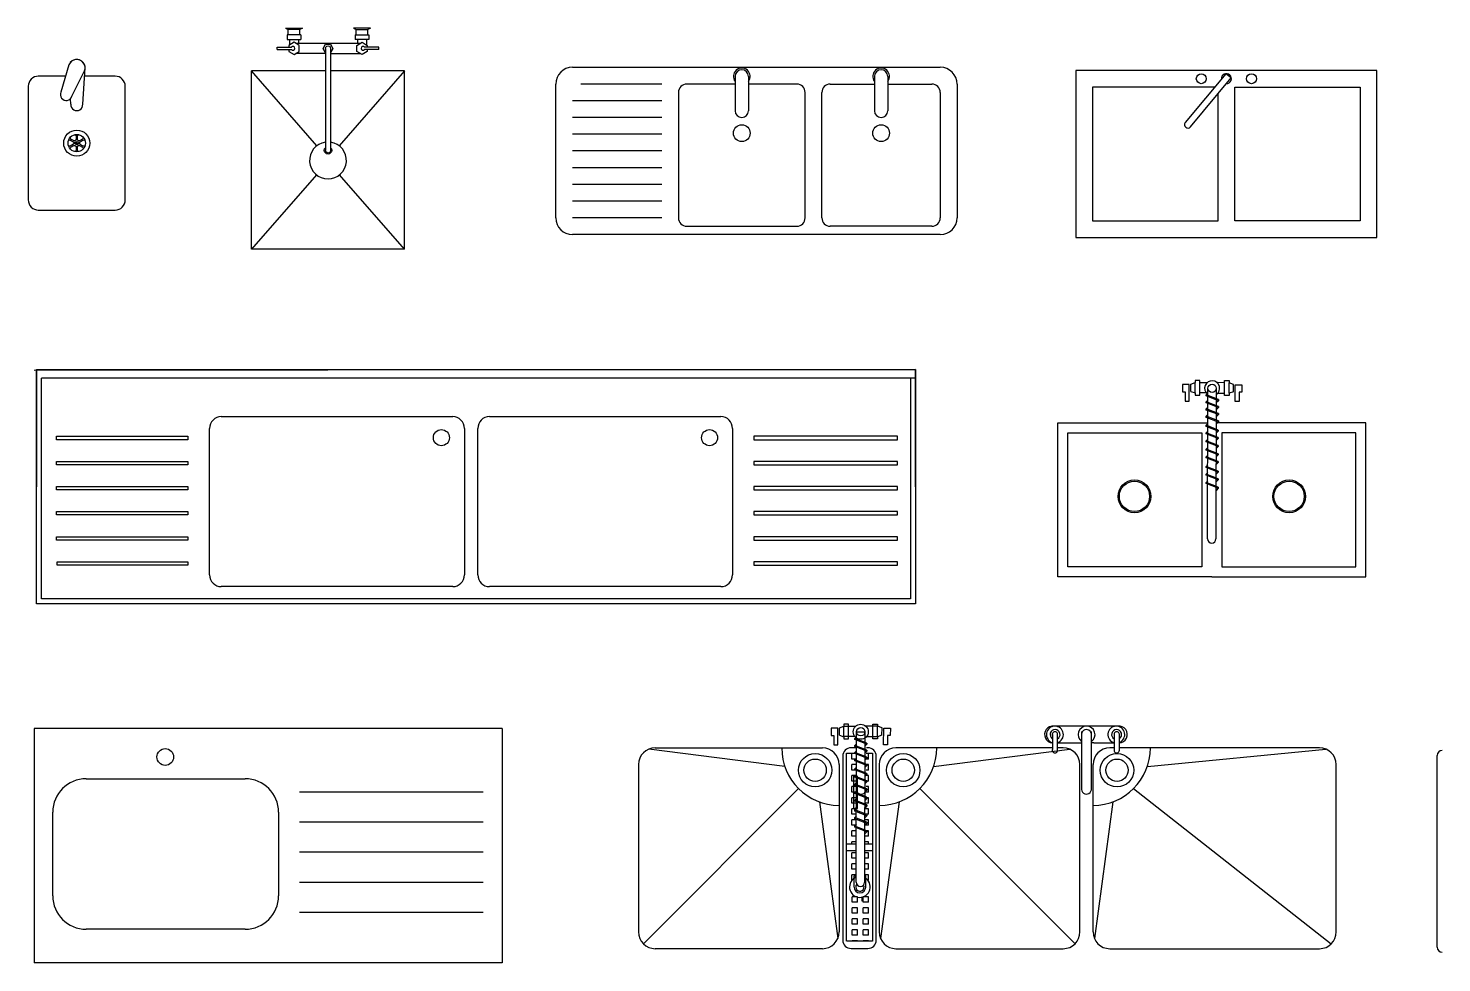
# Model space of a CAD drawing. Header units: inches. Extents: x -9589 to -2911, y 12135 to 18568.
# Drawn here: x -9589 to -5361, y 12135 to 14928 of the extents above; entities that cross this region are included whole.
import ezdxf

# ---------------------------------------------------------------- set-up
doc = ezdxf.new("R2010")
doc.units = ezdxf.units.IN
doc.header["$MEASUREMENT"] = 0
doc.layers.add('freecads.com', color=7, linetype='Continuous')

# ---------------------------------------------------------------- blocks, each defined once
blk = doc.blocks.new('faucet orasclassica282')
at = {"color": 0, "linetype": 'ByBlock', "lineweight": -2}
for p, q in [((1.77, -10.89), (2.5, 0)), ((-1.77, -10.89), (-1.88, -9.23))]:
    blk.add_line(p, q, dxfattribs=at)
at = {"color": 0, "linetype": 'ByBlock', "lineweight": -2, "flags": 128}
blk.add_lwpolyline([(-1.44, -8.51), (2.33, -0.91, 1), (-2.33, 0.91), (-4.74, -7.22, 1.066609)], format="xyb", close=True, dxfattribs=at)
at = {"color": 0, "linetype": 'ByBlock', "lineweight": -2}
for centre, radius, start, end in [((0, 0), 2.5, 0, 141.4115), ((0, -11), 1.78, 176.3079, 3.6921)]:
    blk.add_arc(centre, radius, start, end, dxfattribs=at)

msp = doc.modelspace()

# ---------------------------------------------------------------- linework, layer by layer
at = {"layer": 'freecads.com', "ltscale": 25.4}
for p, q in [((-8819.6, 14928.4), (-8811.1, 14924.7)), ((-8819.6, 14928.4), (-8768, 14928.4)), ((-8811.6, 14908.6), (-8811.6, 14924.7)), ((-8776, 14924.7), (-8811.6, 14924.7)), ((-8768, 14928.4), (-8776.5, 14924.7)), ((-8776, 14908.6), (-8776, 14924.7)), ((-8564.8, 14928.4), (-8616.4, 14928.4)), ((-8616.4, 14928.4), (-8607.9, 14924.7)), ((-8608.4, 14924.7), (-8572.8, 14924.7)), ((-8608.4, 14908.6), (-8608.4, 14924.7)), ((-8564.8, 14928.4), (-8573.3, 14924.7)), ((-8572.8, 14908.6), (-8572.8, 14924.7)), ((-8814.5, 14908.6), (-8814.5, 14895.3)), ((-8773.1, 14908.6), (-8814.5, 14908.6)), ((-8814.5, 14895.3), (-8773.1, 14895.3)), ((-8793.9, 14886.5), (-8809.7, 14877.3)), ((-8807.5, 14895.3), (-8807.5, 14878.6)), ((-8778, 14877.3), (-8793.9, 14886.5)), ((-8789.2, 14883.8), (-8595.3, 14883.8)), ((-8780.5, 14895.3), (-8780.5, 14883.8)), ((-8773.1, 14908.6), (-8773.1, 14895.3)), ((-8707.1, 14868.3), (-8699.7, 14881.2)), ((-8699.7, 14881.2), (-8684.7, 14881.2)), ((-8684.7, 14881.2), (-8677.3, 14868.3)), ((-8611.3, 14908.6), (-8569.9, 14908.6)), ((-8611.3, 14908.6), (-8611.3, 14895.3)), ((-8569.9, 14895.3), (-8611.3, 14895.3)), ((-8606.4, 14877.3), (-8590.5, 14886.5)), ((-8603.9, 14895.3), (-8603.9, 14883.8)), ((-8590.5, 14886.5), (-8574.7, 14877.3)), ((-8576.9, 14895.3), (-8576.9, 14878.6)), ((-8569.9, 14908.6), (-8569.9, 14895.3)), ((-8844.6, 14871.5), (-8801.1, 14871.5)), ((-8844.6, 14865.1), (-8844.6, 14871.5)), ((-8844.6, 14865.1), (-8801.1, 14865.1)), ((-8809.7, 14877.3), (-8809.7, 14871.5)), ((-8809.7, 14865.1), (-8809.7, 14859)), ((-8809.7, 14859), (-8793.9, 14849.9)), ((-8793.9, 14849.9), (-8778, 14859)), ((-8700.1, 14852.8), (-8788.8, 14852.8)), ((-8778, 14859), (-8778, 14877.3)), ((-8700.1, 14856.2), (-8707.1, 14868.3)), ((-8700.1, 14868.3), (-8700.1, 14563.5)), ((-8684.3, 14868.3), (-8684.3, 14563.5)), ((-8677.3, 14868.3), (-8684.3, 14856.2)), ((-8684.3, 14852.8), (-8595.6, 14852.8)), ((-8606.4, 14859), (-8606.4, 14877.3)), ((-8590.5, 14849.9), (-8606.4, 14859)), ((-8574.7, 14859), (-8590.5, 14849.9)), ((-8539.8, 14871.5), (-8583.3, 14871.5)), ((-8539.8, 14865.1), (-8583.3, 14865.1)), ((-8574.7, 14877.3), (-8574.7, 14871.5)), ((-8574.7, 14865.1), (-8574.7, 14859)), ((-8539.8, 14865.1), (-8539.8, 14871.5))]:
    msp.add_line(p, q, dxfattribs=at)
at = {"layer": 'freecads.com'}
for p, q in [((-8920.8, 14268), (-8920.8, 14801.4, 0)), ((-8725.5, 14577.2, 0), (-8920.8, 14801.4, 0)), ((-8700.1, 14801.4, 0), (-8920.8, 14801.4, 0)), ((-8463.6, 14801.4, 0), (-8684.3, 14801.4, 0)), ((-8463.6, 14801.4, 0), (-8658.9, 14577.2, 0)), ((-8463.6, 14268), (-8463.6, 14801.4, 0)), ((-7961, 14811.7), (-6861, 14811.7)), ((-8011, 14361.7), (-8011, 14761.7)), ((-7694.3, 14761.7), (-7936, 14761.7)), ((-7474.8, 14761.7), (-7619.3, 14761.7)), ((-7474.8, 14784.5), (-7474.8, 14681.7)), ((-7434.8, 14784.5), (-7434.8, 14681.7)), ((-7290.2, 14761.7), (-7434.8, 14761.7)), ((-7190.2, 14761.7), (-7058.1, 14761.7)), ((-7058.1, 14784.5), (-7058.1, 14681.7)), ((-7018.1, 14784.5), (-7018.1, 14681.7)), ((-7018.1, 14761.7), (-6886, 14761.7)), ((-6811, 14761.7), (-6811, 14361.7)), ((-7694.3, 14711.7), (-7961, 14711.7)), ((-7644.3, 14736.7), (-7644.3, 14361.7)), ((-7265.2, 14361.7), (-7265.2, 14736.7)), ((-7215.2, 14361.7), (-7215.2, 14736.7)), ((-6861, 14736.7), (-6861, 14361.7)), ((-7694.3, 14661.7), (-7961, 14661.7)), ((-9447.5, 14588.3), (-9440.3, 14581.3)), ((-9446.9, 14588.9), (-9439.8, 14581.9)), ((-7694.3, 14611.7), (-7961, 14611.7)), ((-7694.3, 14561.7), (-7961, 14561.7)), ((-7694.3, 14511.7), (-7961, 14511.7)), ((-8726.9, 14490.6, 0), (-8920.8, 14268)), ((-8463.6, 14268), (-8657.5, 14490.6, 0)), ((-7694.3, 14461.7), (-7961, 14461.7)), ((-7694.3, 14411.7), (-7961, 14411.7)), ((-7694.3, 14361.7), (-7961, 14361.7)), ((-7619.3, 14336.7), (-7290.2, 14336.7)), ((-6886, 14336.7), (-7190.2, 14336.7)), ((-6861, 14311.7), (-7961, 14311.7)), ((-8463.6, 14268), (-8920.8, 14268)), ((-6934.9, 13907.9), (-9571, 13905)), ((-9563.8, 13907.9), (-6934.9, 13907.9)), ((-9563.8, 13207.9), (-9563.8, 13907.9)), ((-9563.8, 13907.8), (-9563.8, 13557.8)), ((-6934.9, 13557.9), (-6934.9, 13907.9)), ((-6934.9, 13907.9), (-6934.9, 13207.9)), ((-9548.8, 13222.9), (-9548.8, 13882.9)), ((-6934.9, 13882.9), (-9548.8, 13882.9)), ((-6949.9, 13882.9), (-6949.9, 13222.9)), ((-6111.5, 13864.3), (-6098.5, 13869.2)), ((-6098.6, 13838.2), (-6098.5, 13869.2)), ((-6084.5, 13875.2), (-6098.5, 13875.2)), ((-6098.5, 13875.2), (-6098.5, 13869.2)), ((-6084.6, 13831.2), (-6084.5, 13875.2)), ((-6084.5, 13869.2), (-6063.5, 13869.2)), ((-6011.5, 13869), (-6032.5, 13869.1)), ((-6011.6, 13831), (-6011.5, 13875)), ((-6011.5, 13875), (-5997.5, 13875)), ((-5997.6, 13838), (-5997.5, 13869)), ((-5997.5, 13875), (-5997.5, 13869)), ((-5984.5, 13864), (-5997.5, 13869)), ((-6136.5, 13863.3), (-6136.6, 13841.3)), ((-6136.6, 13841.3), (-6128.6, 13841.3)), ((-6116.5, 13863.3), (-6136.5, 13863.3)), ((-6128.6, 13841.3), (-6128.7, 13813.3)), ((-6116.7, 13813.3), (-6116.5, 13863.3)), ((-6111.6, 13842.3), (-6111.5, 13864.3)), ((-6111.6, 13842.3), (-6098.6, 13838.2)), ((-6098.6, 13838.2), (-6098.6, 13831.2)), ((-6098.6, 13831.2), (-6084.6, 13831.2)), ((-6065.7, 13838.2), (-6084.6, 13838.2)), ((-6065.6, 13832.3), (-6060.6, 13837.3)), ((-6029.4, 13818.4), (-6065.6, 13832.3)), ((-6065.6, 13829.2), (-6065.6, 13832.3)), ((-6029.4, 13815.2), (-6065.6, 13829.2)), ((-6061.6, 13402.2), (-6060.6, 13852.2)), ((-6035.6, 13852.1), (-6036.6, 13402.1)), ((-6030.5, 13838.1), (-6011.6, 13838)), ((-5997.6, 13831), (-6011.6, 13831)), ((-5984.6, 13842), (-5997.6, 13838)), ((-5997.6, 13838), (-5997.6, 13831)), ((-5984.6, 13842), (-5984.5, 13864)), ((-5979.7, 13813), (-5979.5, 13863)), ((-5979.5, 13863), (-5959.5, 13862.9)), ((-5967.6, 13840.9), (-5967.7, 13812.9)), ((-5959.6, 13840.9), (-5967.6, 13840.9)), ((-5959.5, 13862.9), (-5959.6, 13840.9)), ((-6128.7, 13813.3), (-6116.7, 13813.3)), ((-6065.7, 13811.5), (-6060.6, 13816.5)), ((-6065.7, 13808.3), (-6065.7, 13811.5)), ((-6029.4, 13797.5), (-6065.7, 13811.5)), ((-6029.4, 13794.4), (-6065.7, 13808.3)), ((-6065.7, 13790.5), (-6060.7, 13795.5)), ((-6065.7, 13787.3), (-6065.7, 13790.5)), ((-6029.5, 13776.5), (-6065.7, 13790.5)), ((-6029.5, 13773.4), (-6065.7, 13787.3)), ((-6029.4, 13815.2), (-6035.7, 13809)), ((-6029.4, 13794.4), (-6035.7, 13788.1)), ((-6029.4, 13818.4), (-6029.4, 13815.2)), ((-6029.4, 13797.5), (-6029.4, 13794.4)), ((-5967.7, 13812.9), (-5979.7, 13813)), ((-9011.3, 13767.4), (-8319.3, 13767.4)), ((-8209.3, 13767.4), (-7517.3, 13767.4)), ((-6510, 13748.9), (-6060.8, 13748.9)), ((-6510, 13288.9), (-6510, 13748.9)), ((-6065.8, 13768.5), (-6060.7, 13773.5)), ((-6065.8, 13765.3), (-6065.8, 13768.5)), ((-6029.5, 13754.5), (-6065.8, 13768.5)), ((-6029.5, 13751.4), (-6065.8, 13765.3)), ((-6065.8, 13741.5), (-6060.8, 13746.5)), ((-6065.8, 13738.3), (-6065.8, 13741.5)), ((-6029.6, 13727.5), (-6065.8, 13741.5)), ((-6029.6, 13724.4), (-6065.8, 13738.3)), ((-6029.5, 13773.4), (-6035.8, 13767.1)), ((-6029.5, 13751.4), (-6035.8, 13745.1)), ((-5588.1, 13748.9), (-6032, 13748.9)), ((-6029.5, 13776.5), (-6029.5, 13773.4)), ((-6029.5, 13754.5), (-6029.5, 13751.4)), ((-5588.1, 13288.9), (-5588.1, 13748.9)), ((-9504.5, 13708.6), (-9111.6, 13708.6)), ((-9504.5, 13698.6), (-9504.5, 13708.6)), ((-9111.6, 13698.6), (-9504.5, 13698.6)), ((-9111.6, 13708.6), (-9111.6, 13698.6)), ((-9046.3, 13294.4), (-9046.3, 13732.4)), ((-8284.3, 13732.4), (-8284.3, 13294.4)), ((-8244.3, 13294.4), (-8244.3, 13732.4)), ((-7482.3, 13732.4), (-7482.3, 13294.4)), ((-7418.6, 13708.6), (-7418.6, 13698.6)), ((-6989.3, 13708.6), (-7418.6, 13708.6)), ((-7418.6, 13698.6), (-6989.3, 13698.6)), ((-6989.3, 13698.6), (-6989.3, 13708.6)), ((-6480, 13718.9), (-6079, 13718.9)), ((-6480, 13318.9), (-6480, 13718.9)), ((-6079, 13718.9), (-6079, 13318.9)), ((-6065.9, 13719.5), (-6060.9, 13724.5)), ((-6065.9, 13716.3), (-6065.9, 13719.5)), ((-6029.6, 13705.5), (-6065.9, 13719.5)), ((-6029.6, 13702.4), (-6065.9, 13716.3)), ((-6065.9, 13695.5), (-6060.9, 13700.5)), ((-6029.6, 13724.4), (-6035.9, 13718.1)), ((-6029.6, 13702.4), (-6035.9, 13696.1)), ((-6029.6, 13727.5), (-6029.6, 13724.4)), ((-6029.6, 13705.5), (-6029.6, 13702.4)), ((-5618.1, 13718.9), (-6019, 13718.9)), ((-6019, 13718.9), (-6019, 13318.9)), ((-5618.1, 13318.9), (-5618.1, 13718.9)), ((-6066, 13670.5), (-6061, 13675.5)), ((-6066, 13667.3), (-6066, 13670.5)), ((-6029.7, 13656.5), (-6066, 13670.5)), ((-6029.7, 13653.4), (-6066, 13667.3)), ((-6065.9, 13692.3), (-6065.9, 13695.5)), ((-6029.7, 13681.5), (-6065.9, 13695.5)), ((-6029.7, 13678.4), (-6065.9, 13692.3)), ((-6029.7, 13678.4), (-6036, 13672.1)), ((-6029.7, 13681.5), (-6029.7, 13678.4)), ((-6029.7, 13656.5), (-6029.7, 13653.4)), ((-9504.5, 13633.6), (-9111.6, 13633.6)), ((-9504.5, 13623.6), (-9504.5, 13633.6)), ((-9111.6, 13623.6), (-9504.5, 13623.6)), ((-9111.6, 13633.6), (-9111.6, 13623.6)), ((-7418.6, 13633.6), (-7418.6, 13623.6)), ((-6989.3, 13633.6), (-7418.6, 13633.6)), ((-7418.6, 13623.6), (-6989.3, 13623.6)), ((-6989.3, 13623.6), (-6989.3, 13633.6)), ((-6066.1, 13618.5), (-6061.1, 13623.5)), ((-6066.1, 13615.3), (-6066.1, 13618.5)), ((-6029.8, 13604.5), (-6066.1, 13618.5)), ((-6029.9, 13601.4), (-6066.1, 13615.3)), ((-6066, 13647.5), (-6061, 13652.5)), ((-6066, 13644.3), (-6066, 13647.5)), ((-6029.8, 13633.5), (-6066, 13647.5)), ((-6029.8, 13630.4), (-6066, 13644.3)), ((-6029.8, 13630.4), (-6036.1, 13624.1)), ((-6029.7, 13653.4), (-6036, 13647.1)), ((-6029.8, 13633.5), (-6029.8, 13630.4)), ((-6066.2, 13592.3), (-6066.1, 13595.5)), ((-6029.9, 13578.4), (-6066.2, 13592.3)), ((-6066.2, 13570.5), (-6061.2, 13575.5)), ((-6066.2, 13567.3), (-6066.2, 13570.5)), ((-6030, 13556.5), (-6066.2, 13570.5)), ((-6066.1, 13595.5), (-6061.1, 13600.5)), ((-6029.9, 13581.5), (-6066.1, 13595.5)), ((-6029.9, 13578.4), (-6036.2, 13572.1)), ((-6029.9, 13601.4), (-6036.1, 13595.1)), ((-6029.8, 13604.5), (-6029.9, 13601.4)), ((-6029.9, 13581.5), (-6029.9, 13578.4)), ((-9504.5, 13558.6), (-9111.6, 13558.6)), ((-9504.5, 13548.6), (-9504.5, 13558.6)), ((-9111.6, 13548.6), (-9504.5, 13548.6)), ((-9111.6, 13558.6), (-9111.6, 13548.6)), ((-7418.6, 13558.6), (-7418.6, 13548.6)), ((-6989.3, 13558.6), (-7418.6, 13558.6)), ((-7418.6, 13548.6), (-6989.3, 13548.6)), ((-6989.3, 13548.6), (-6989.3, 13558.6)), ((-6030, 13553.4), (-6066.2, 13567.3)), ((-6030, 13553.4), (-6036.3, 13547.1)), ((-6030, 13556.5), (-6030, 13553.4)), ((-9504.5, 13483.6), (-9111.6, 13483.6)), ((-9504.5, 13473.6), (-9504.5, 13483.6)), ((-9111.6, 13473.6), (-9504.5, 13473.6)), ((-9111.6, 13483.6), (-9111.6, 13473.6)), ((-7418.6, 13483.6), (-7418.6, 13473.6)), ((-6989.3, 13483.6), (-7418.6, 13483.6)), ((-7418.6, 13473.6), (-6989.3, 13473.6)), ((-6989.3, 13473.6), (-6989.3, 13483.6)), ((-9504.5, 13408.6), (-9111.6, 13408.6)), ((-9504.5, 13398.6), (-9504.5, 13408.6)), ((-9111.6, 13408.6), (-9111.6, 13398.6)), ((-7418.6, 13408.6), (-7418.6, 13398.6)), ((-6989.3, 13408.6), (-7418.6, 13408.6)), ((-6989.3, 13398.6), (-6989.3, 13408.6)), ((-9111.6, 13398.6), (-9504.5, 13398.6)), ((-7418.6, 13398.6), (-6989.3, 13398.6)), ((-9502.1, 13333.8), (-9111.6, 13333.6)), ((-9502.1, 13323.8), (-9502.1, 13333.8)), ((-9111.6, 13323.6), (-9502.1, 13323.8)), ((-9111.6, 13333.6), (-9111.6, 13323.6)), ((-7418.6, 13333.6), (-7418.6, 13323.6)), ((-6989.3, 13333.6), (-7418.6, 13333.6)), ((-7418.6, 13323.6), (-6989.3, 13323.6)), ((-6989.3, 13323.6), (-6989.3, 13333.6)), ((-6079, 13318.9), (-6480, 13318.9)), ((-6019, 13318.9), (-5618.1, 13318.9)), ((-6049, 13288.9), (-6510, 13288.9)), ((-6049, 13288.9), (-5588.1, 13288.9)), ((-8319.3, 13259.4), (-9011.3, 13259.4)), ((-7517.3, 13259.4), (-8209.3, 13259.4)), ((-6934.9, 13207.9), (-9563.8, 13207.9)), ((-6949.9, 13222.9), (-9548.8, 13222.9)), ((-9570.9, 12835), (-9570.9, 12135)), ((-8170.9, 12835), (-9570.9, 12835)), ((-8170.9, 12835), (-8170.9, 12135)), ((-7187.4, 12836.5, 0), (-7187.5, 12814.5, 0)), ((-7187.5, 12814.5, 0), (-7179.5, 12814.5, 0)), ((-7167.4, 12836.5, 0), (-7187.4, 12836.5, 0)), ((-7179.5, 12814.5, 0), (-7179.6, 12786.5, 0)), ((-7167.6, 12786.5, 0), (-7167.4, 12836.5, 0)), ((-7162.5, 12815.5, 0), (-7162.4, 12837.5, 0)), ((-7162.5, 12815.5, 0), (-7149.5, 12810.4, 0)), ((-7162.4, 12837.5, 0), (-7149.4, 12842.4, 0)), ((-7149.5, 12811.4, 0), (-7149.4, 12842.4, 0)), ((-7115.5, 12811.4, 0), (-7149.5, 12811.4, 0)), ((-7149.5, 12810.4, 0), (-7149.5, 12804.4, 0)), ((-7135.4, 12848.4, 0), (-7149.4, 12848.4, 0)), ((-7149.4, 12848.4, 0), (-7149.4, 12842.4, 0)), ((-7149.4, 12842.4, 0), (-7114.4, 12842.4, 0)), ((-7135.5, 12804.4, 0), (-7135.4, 12848.4, 0)), ((-7116.5, 12805.5, 0), (-7111.5, 12810.5, 0)), ((-7112.5, 12375.4, 0), (-7111.5, 12825.4, 0)), ((-7111.5, 12825.4, 0), (-7086.5, 12825.3, 0)), ((-7086.5, 12825.3, 0), (-7087.5, 12375.3, 0)), ((-7048.4, 12842.2, 0), (-7083.4, 12842.3, 0)), ((-7082.5, 12811.3, 0), (-7048.5, 12811.2, 0)), ((-7062.5, 12804.3, 0), (-7062.4, 12848.3, 0)), ((-7062.4, 12848.3, 0), (-7048.4, 12848.2, 0)), ((-7048.5, 12811.2, 0), (-7048.4, 12842.2, 0)), ((-7035.5, 12815.2, 0), (-7048.5, 12810.2, 0)), ((-7048.5, 12810.2, 0), (-7048.5, 12804.2, 0)), ((-7048.4, 12848.2, 0), (-7048.4, 12842.2, 0)), ((-7035.4, 12837.2, 0), (-7048.4, 12842.2, 0)), ((-7035.5, 12815.2, 0), (-7035.4, 12837.2, 0)), ((-7030.6, 12786.2, 0), (-7030.4, 12836.2, 0)), ((-7030.4, 12836.2, 0), (-7010.4, 12836.1, 0)), ((-7018.5, 12814.2, 0), (-7018.6, 12786.2, 0)), ((-7010.5, 12814.1, 0), (-7018.5, 12814.2, 0)), ((-7010.4, 12836.1, 0), (-7010.5, 12814.1, 0)), ((-6329.9, 12842.2, 0), (-6527.2, 12842.2, 0)), ((-6527.2, 12842.2, 0), (-6527.2, 12842.1, 0)), ((-6526, 12817.3, 0), (-6526, 12772.5, 0)), ((-6510.5, 12772.5, 0), (-6510.5, 12817.3, 0)), ((-6438.6, 12826.6, 0), (-6438.6, 12657.3, 0)), ((-6409, 12655.8, 0), (-6409, 12826.3, 0)), ((-6341, 12817.3, 0), (-6341, 12772.5, 0)), ((-6325.5, 12772.5, 0), (-6325.5, 12817.3, 0)), ((-7326.2, 12721.9, 0), (-7733, 12773.3, 0)), ((-7713.7, 12777.2, 0), (-7213.5, 12777.2, 0)), ((-7179.6, 12786.5, 0), (-7167.6, 12786.5, 0)), ((-7149.5, 12804.4, 0), (-7135.5, 12804.4, 0)), ((-7111.6, 12777.7, 0), (-7127.8, 12777.7, 0)), ((-7111.6, 12777.7, 0), (-7127.8, 12777.7, 0)), ((-7116.6, 12784.7, 0), (-7111.5, 12789.7, 0)), ((-7116.6, 12781.5, 0), (-7116.6, 12784.7, 0)), ((-7080.3, 12770.7, 0), (-7116.6, 12784.7, 0)), ((-7080.3, 12767.6, 0), (-7116.6, 12781.5, 0)), ((-7116.6, 12763.7, 0), (-7111.6, 12768.7, 0)), ((-7080.3, 12791.6, 0), (-7116.5, 12805.5, 0)), ((-7116.5, 12802.4, 0), (-7116.5, 12805.5, 0)), ((-7080.3, 12788.4, 0), (-7116.5, 12802.4, 0)), ((-7080.3, 12788.4, 0), (-7086.6, 12782.2, 0)), ((-7080.3, 12767.6, 0), (-7086.6, 12761.3, 0)), ((-7077.8, 12777.7, 0), (-7082, 12777.7, 0)), ((-7077.8, 12777.7, 0), (-7082, 12777.7, 0)), ((-7080.3, 12791.6, 0), (-7080.3, 12788.4, 0)), ((-7080.3, 12770.7, 0), (-7080.3, 12767.6, 0)), ((-7048.5, 12804.2, 0), (-7062.5, 12804.3, 0)), ((-7018.6, 12786.2, 0), (-7030.6, 12786.2, 0)), ((-6526, 12777.2, 0), (-6993.6, 12777.2, 0)), ((-6881, 12721.9, 0), (-6474.1, 12773.3, 0)), ((-6527.2, 12792.2, 0), (-6527.2, 12792.1, 0)), ((-6527.2, 12792.1, 0), (-6526, 12792.1, 0)), ((-6510.5, 12792.1, 0), (-6438.6, 12792.1, 0)), ((-6493.4, 12777.2, 0), (-6510.5, 12777.2, 0)), ((-6402.2, 12792.1, 0), (-6409, 12792.1, 0)), ((-6402.2, 12792.1, 0), (-6341, 12792.1, 0)), ((-6341, 12777.2, 0), (-6354.3, 12777.2, 0)), ((-5727, 12777.2, 0), (-6325.5, 12777.2, 0)), ((-6241.7, 12721.9, 0), (-5707.7, 12773.3, 0)), ((-7763.8, 12727.2, 0), (-7763.8, 12227, 0)), ((-7763.8, 12727.2, 0), (-7763.8, 12227, 0)), ((-7163.5, 12727.2, 0), (-7163.5, 12227, 0)), ((-7163.5, 12727.2, 0), (-7163.5, 12227, 0)), ((-7152.8, 12752.7, 0), (-7152.8, 12202.5, 0)), ((-7152.8, 12752.7, 0), (-7152.8, 12202.5, 0)), ((-7141.3, 12199.3, 0), (-7141.3, 12761, 0)), ((-7141.3, 12761, 0), (-7112, 12761, 0)), ((-7141.3, 12199.3, 0), (-7141.3, 12761, 0)), ((-7141.3, 12761, 0), (-7112, 12761, 0)), ((-7112, 12760, 0), (-7125.2, 12760, 0)), ((-7125.2, 12743.5, 0), (-7125.2, 12760, 0)), ((-7112, 12743.5, 0), (-7125.2, 12743.5, 0)), ((-7112, 12727.1, 0), (-7125.2, 12727.1, 0)), ((-7125.2, 12710.6, 0), (-7125.2, 12727.1, 0)), ((-7116.7, 12741.7, 0), (-7111.6, 12746.7, 0)), ((-7116.7, 12738.5, 0), (-7116.7, 12741.7, 0)), ((-7080.4, 12727.7, 0), (-7116.7, 12741.7, 0)), ((-7080.4, 12724.6, 0), (-7116.7, 12738.5, 0)), ((-7116.6, 12760.5, 0), (-7116.6, 12763.7, 0)), ((-7080.4, 12749.7, 0), (-7116.6, 12763.7, 0)), ((-7080.4, 12746.6, 0), (-7116.6, 12760.5, 0)), ((-7080.4, 12746.6, 0), (-7086.7, 12740.3, 0)), ((-7080.4, 12724.6, 0), (-7086.7, 12718.3, 0)), ((-7075.8, 12760, 0), (-7082.4, 12760, 0)), ((-7075.8, 12743.5, 0), (-7082.4, 12743.5, 0)), ((-7075.8, 12727.1, 0), (-7082.4, 12727.1, 0)), ((-7082, 12761, 0), (-7064.2, 12761, 0)), ((-7082, 12761, 0), (-7064.2, 12761, 0)), ((-7080.4, 12749.7, 0), (-7080.4, 12746.6, 0)), ((-7080.4, 12727.7, 0), (-7080.4, 12724.6, 0)), ((-7075.8, 12743.5, 0), (-7075.8, 12760, 0)), ((-7075.8, 12710.6, 0), (-7075.8, 12727.1, 0)), ((-7064.2, 12761, 0), (-7064.2, 12199.3, 0)), ((-7064.2, 12761, 0), (-7064.2, 12199.3, 0)), ((-7052.8, 12202.5, 0), (-7052.8, 12752.7, 0)), ((-7052.8, 12202.5, 0), (-7052.8, 12752.7, 0)), ((-7043.6, 12727.2, 0), (-7043.6, 12227, 0)), ((-7043.6, 12727.2, 0), (-7043.6, 12227, 0)), ((-6443.4, 12227, 0), (-6443.4, 12727.2, 0)), ((-6443.4, 12227, 0), (-6443.4, 12727.2, 0)), ((-6404.4, 12727.2, 0), (-6404.4, 12227, 0)), ((-6404.4, 12727.2, 0), (-6404.4, 12227, 0)), ((-5677, 12227, 0), (-5677, 12727.2, 0)), ((-5677, 12227, 0), (-5677, 12727.2, 0)), ((-5374.9, 12181.4, 0), (-5374.9, 12754.9, 0)), ((-9415.2, 12685), (-8940, 12685)), ((-7112, 12710.6, 0), (-7125.2, 12710.6, 0)), ((-7112, 12694.2, 0), (-7125.2, 12694.2, 0)), ((-7125.2, 12677.7, 0), (-7125.2, 12694.2, 0)), ((-7120.4, 12693.6), (-7120.4, 12599.6)), ((-7116.8, 12692.7, 0), (-7111.8, 12697.7, 0)), ((-7116.8, 12689.5, 0), (-7116.8, 12692.7, 0)), ((-7080.5, 12678.7, 0), (-7116.8, 12692.7, 0)), ((-7080.5, 12675.6, 0), (-7116.8, 12689.5, 0)), ((-7116.7, 12714.7, 0), (-7111.7, 12719.7, 0)), ((-7116.7, 12711.5, 0), (-7116.7, 12714.7, 0)), ((-7080.5, 12700.7, 0), (-7116.7, 12714.7, 0)), ((-7080.5, 12697.6, 0), (-7116.7, 12711.5, 0)), ((-7108.4, 12599.6), (-7108.4, 12693.6)), ((-7080.5, 12697.6, 0), (-7086.8, 12691.3, 0)), ((-7075.8, 12710.6, 0), (-7082.4, 12710.6, 0)), ((-7075.8, 12694.2, 0), (-7082.4, 12694.2, 0)), ((-7080.5, 12700.7, 0), (-7080.5, 12697.6, 0)), ((-7075.8, 12677.7, 0), (-7075.8, 12694.2, 0)), ((-8228, 12645), (-8777.9, 12645)), ((-7285, 12655.7, 0), (-7749.1, 12191.6, 0)), ((-7285, 12655.7, 0), (-7749.1, 12191.6, 0)), ((-7112, 12677.7, 0), (-7125.2, 12677.7, 0)), ((-7112, 12661.3, 0), (-7125.2, 12661.3, 0)), ((-7125.2, 12644.8, 0), (-7125.2, 12661.3, 0)), ((-7109.1, 12644.8, 0), (-7125.2, 12644.8, 0)), ((-7116.9, 12643.7, 0), (-7111.9, 12648.7, 0)), ((-7116.9, 12640.5, 0), (-7116.9, 12643.7, 0)), ((-7080.6, 12629.7, 0), (-7116.9, 12643.7, 0)), ((-7080.6, 12626.6, 0), (-7116.9, 12640.5, 0)), ((-7116.8, 12668.7, 0), (-7111.8, 12673.7, 0)), ((-7116.8, 12665.5, 0), (-7116.8, 12668.7, 0)), ((-7080.6, 12654.7, 0), (-7116.8, 12668.7, 0)), ((-7080.6, 12651.6, 0), (-7116.8, 12665.5, 0)), ((-7080.6, 12651.6, 0), (-7086.9, 12645.3, 0)), ((-7080.5, 12675.6, 0), (-7086.8, 12669.3, 0)), ((-7075.8, 12644.8, 0), (-7085.6, 12644.8, 0)), ((-7075.8, 12677.7, 0), (-7082.4, 12677.7, 0)), ((-7075.8, 12661.3, 0), (-7082.4, 12661.3, 0)), ((-7080.6, 12654.7, 0), (-7080.6, 12651.6, 0)), ((-7080.5, 12678.7, 0), (-7080.5, 12675.6, 0)), ((-7075.8, 12644.8, 0), (-7075.8, 12661.3, 0)), ((-6922.1, 12655.7, 0), (-6458, 12191.6, 0)), ((-6922.1, 12655.7, 0), (-6458, 12191.6, 0)), ((-6282.9, 12655.7, 0), (-5691.7, 12191.6, 0)), ((-6282.9, 12655.7, 0), (-5691.7, 12191.6, 0)), ((-7222.6, 12615.9, 0), (-7167.6, 12207.2, 0)), ((-7222.6, 12615.9, 0), (-7167.6, 12207.2, 0)), ((-7108.7, 12628.4, 0), (-7125.2, 12628.4, 0)), ((-7125.2, 12611.9, 0), (-7125.2, 12628.4, 0)), ((-7112.4, 12611.9, 0), (-7125.2, 12611.9, 0)), ((-7116.9, 12620.7, 0), (-7111.9, 12625.7, 0)), ((-7116.9, 12617.5, 0), (-7116.9, 12620.7, 0)), ((-7080.7, 12606.7, 0), (-7116.9, 12620.7, 0)), ((-7080.7, 12603.6, 0), (-7116.9, 12617.5, 0)), ((-7075.8, 12628.4, 0), (-7087.4, 12628.4, 0)), ((-7075.8, 12611.9, 0), (-7087.4, 12611.9, 0)), ((-7080.7, 12603.6, 0), (-7087, 12597.3, 0)), ((-7080.6, 12626.6, 0), (-7086.9, 12620.3, 0)), ((-7080.7, 12606.7, 0), (-7080.7, 12603.6, 0)), ((-7080.6, 12629.7, 0), (-7080.6, 12626.6, 0)), ((-7075.8, 12611.9, 0), (-7075.8, 12628.4, 0)), ((-6984.5, 12615.9, 0), (-7039.5, 12207.2, 0)), ((-6984.5, 12615.9, 0), (-7039.5, 12207.2, 0)), ((-6345.3, 12615.9, 0), (-6400.3, 12207.2, 0)), ((-6345.3, 12615.9, 0), (-6400.3, 12207.2, 0)), ((-9515.2, 12335), (-9515.2, 12585)), ((-8840, 12585), (-8840, 12335)), ((-8228, 12555), (-8777.9, 12555)), ((-7112.4, 12595.5, 0), (-7125.2, 12595.5, 0)), ((-7125.2, 12579, 0), (-7125.2, 12595.5, 0)), ((-7112.5, 12579, 0), (-7125.2, 12579, 0)), ((-7112.5, 12562.6, 0), (-7125.2, 12562.6, 0)), ((-7125.2, 12546.1, 0), (-7125.2, 12562.6, 0)), ((-7117, 12591.7, 0), (-7112, 12596.7, 0)), ((-7117, 12588.5, 0), (-7117, 12591.7, 0)), ((-7080.7, 12577.7, 0), (-7117, 12591.7, 0)), ((-7080.8, 12574.6, 0), (-7117, 12588.5, 0)), ((-7117, 12568.7, 0), (-7112, 12573.7, 0)), ((-7117, 12565.5, 0), (-7117, 12568.7, 0)), ((-7080.8, 12554.7, 0), (-7117, 12568.7, 0)), ((-7080.8, 12551.6, 0), (-7117, 12565.5, 0)), ((-7075.8, 12579, 0), (-7087.5, 12579, 0)), ((-7075.8, 12562.6, 0), (-7087.5, 12562.6, 0)), ((-7075.8, 12595.5, 0), (-7087.4, 12595.5, 0)), ((-7080.8, 12574.6, 0), (-7087, 12568.3, 0)), ((-7080.7, 12577.7, 0), (-7080.8, 12574.6, 0)), ((-7080.8, 12554.7, 0), (-7080.8, 12551.6, 0)), ((-7075.8, 12579, 0), (-7075.8, 12595.5, 0)), ((-7075.8, 12546.1, 0), (-7075.8, 12562.6, 0)), ((-7112.6, 12546.1, 0), (-7125.2, 12546.1, 0)), ((-7112.6, 12529.7, 0), (-7125.2, 12529.7, 0)), ((-7125.2, 12513.2, 0), (-7125.2, 12529.7, 0)), ((-7112.6, 12513.2, 0), (-7125.2, 12513.2, 0)), ((-7117.1, 12543.7, 0), (-7112.1, 12548.7, 0)), ((-7117.1, 12540.5, 0), (-7117.1, 12543.7, 0)), ((-7080.9, 12529.7, 0), (-7117.1, 12543.7, 0)), ((-7080.9, 12526.6, 0), (-7117.1, 12540.5, 0)), ((-7075.8, 12546.1, 0), (-7087.6, 12546.1, 0)), ((-7075.8, 12529.7, 0), (-7087.6, 12529.7, 0)), ((-7075.8, 12513.2, 0), (-7087.6, 12513.2, 0)), ((-7080.9, 12526.6, 0), (-7087.2, 12520.3, 0)), ((-7080.8, 12551.6, 0), (-7087.1, 12545.3, 0)), ((-7080.9, 12529.7, 0), (-7080.9, 12526.6, 0)), ((-7075.8, 12513.2, 0), (-7075.8, 12529.7, 0)), ((-7141.3, 12490.2, 0), (-7112.2, 12490.2, 0)), ((-7141.3, 12470.2, 0), (-7112.3, 12470.2, 0)), ((-7112.7, 12496.7, 0), (-7125.2, 12496.7, 0)), ((-7125.2, 12490.2, 0), (-7125.2, 12496.7, 0)), ((-7075.8, 12496.7, 0), (-7087.7, 12496.7, 0)), ((-7087.3, 12470.2, 0), (-7064.6, 12470.2, 0)), ((-7087.2, 12490.2, 0), (-7064.6, 12490.2, 0)), ((-7075.8, 12490.2, 0), (-7075.8, 12496.7, 0)), ((-8228, 12465), (-8777.9, 12465)), ((-7112.7, 12463.8, 0), (-7125.2, 12463.8, 0)), ((-7125.2, 12447.4, 0), (-7125.2, 12463.8, 0)), ((-7112.8, 12447.4, 0), (-7125.2, 12447.4, 0)), ((-7112.8, 12430.9, 0), (-7125.2, 12430.9, 0)), ((-7125.2, 12414.5, 0), (-7125.2, 12430.9, 0)), ((-7075.8, 12447.4, 0), (-7087.8, 12447.4, 0)), ((-7075.8, 12430.9, 0), (-7087.8, 12430.9, 0)), ((-7075.8, 12463.8, 0), (-7087.7, 12463.8, 0)), ((-7075.8, 12447.4, 0), (-7075.8, 12463.8, 0)), ((-7075.8, 12414.5, 0), (-7075.8, 12430.9, 0)), ((-7112.9, 12414.5, 0), (-7125.2, 12414.5, 0)), ((-7112.9, 12398, 0), (-7125.2, 12398, 0)), ((-7125.2, 12381.6, 0), (-7125.2, 12398, 0)), ((-7119, 12361.4, 0), (-7118.9, 12394.4, 0)), ((-7118.9, 12394.4, 0), (-7112.4, 12394.4, 0)), ((-7083.9, 12394.3, 0), (-7088.4, 12394.3, 0)), ((-7075.8, 12414.5, 0), (-7087.9, 12414.5, 0)), ((-7075.8, 12398, 0), (-7087.9, 12398, 0)), ((-7084, 12361.3, 0), (-7083.9, 12394.3, 0)), ((-7075.8, 12381.6, 0), (-7075.8, 12398, 0)), ((-8228, 12375), (-8777.9, 12375)), ((-7075.8, 12381.6, 0), (-7078.5, 12381.6, 0)), ((-7108.2, 12332.2, 0), (-7124.7, 12332.2, 0)), ((-7124.7, 12315.8, 0), (-7124.7, 12332.2, 0)), ((-7108.2, 12332.2, 0), (-7124.7, 12332.2, 0)), ((-7124.7, 12315.8, 0), (-7124.7, 12332.2, 0)), ((-7108.2, 12315.8, 0), (-7124.7, 12315.8, 0)), ((-7108.2, 12315.8, 0), (-7124.7, 12315.8, 0)), ((-7109.6, 12331.4, 0), (-7109.6, 12319.4, 0)), ((-7108.2, 12315.8, 0), (-7108.2, 12332.2, 0)), ((-7108.2, 12315.8, 0), (-7108.2, 12332.2, 0)), ((-7094.6, 12319.3, 0), (-7094.6, 12331.1, 0)), ((-7075.3, 12332.2, 0), (-7091.8, 12332.2, 0)), ((-7091.8, 12315.8, 0), (-7091.8, 12332.2, 0)), ((-7075.3, 12332.2, 0), (-7091.8, 12332.2, 0)), ((-7091.8, 12315.8, 0), (-7091.8, 12332.2, 0)), ((-7075.3, 12315.8, 0), (-7091.8, 12315.8, 0)), ((-7075.3, 12315.8, 0), (-7091.8, 12315.8, 0)), ((-7075.3, 12315.8, 0), (-7075.3, 12332.2, 0)), ((-7075.3, 12315.8, 0), (-7075.3, 12332.2, 0)), ((-8228, 12285), (-8777.9, 12285)), ((-7108.2, 12299.3, 0), (-7124.7, 12299.3, 0)), ((-7124.7, 12282.9, 0), (-7124.7, 12299.3, 0)), ((-7108.2, 12299.3, 0), (-7124.7, 12299.3, 0)), ((-7124.7, 12282.9, 0), (-7124.7, 12299.3, 0)), ((-7108.2, 12282.9, 0), (-7124.7, 12282.9, 0)), ((-7108.2, 12282.9, 0), (-7124.7, 12282.9, 0)), ((-7108.2, 12266.4, 0), (-7124.7, 12266.4, 0)), ((-7124.7, 12250, 0), (-7124.7, 12266.4, 0)), ((-7108.2, 12266.4, 0), (-7124.7, 12266.4, 0)), ((-7124.7, 12250, 0), (-7124.7, 12266.4, 0)), ((-7108.2, 12282.9, 0), (-7108.2, 12299.3, 0)), ((-7108.2, 12282.9, 0), (-7108.2, 12299.3, 0)), ((-7108.2, 12250, 0), (-7108.2, 12266.4, 0)), ((-7108.2, 12250, 0), (-7108.2, 12266.4, 0)), ((-7075.3, 12299.3, 0), (-7091.8, 12299.3, 0)), ((-7091.8, 12282.9, 0), (-7091.8, 12299.3, 0)), ((-7075.3, 12299.3, 0), (-7091.8, 12299.3, 0)), ((-7091.8, 12282.9, 0), (-7091.8, 12299.3, 0)), ((-7075.3, 12282.9, 0), (-7091.8, 12282.9, 0)), ((-7075.3, 12282.9, 0), (-7091.8, 12282.9, 0)), ((-7075.3, 12266.4, 0), (-7091.8, 12266.4, 0)), ((-7091.8, 12250, 0), (-7091.8, 12266.4, 0)), ((-7075.3, 12266.4, 0), (-7091.8, 12266.4, 0)), ((-7091.8, 12250, 0), (-7091.8, 12266.4, 0)), ((-7075.3, 12282.9, 0), (-7075.3, 12299.3, 0)), ((-7075.3, 12282.9, 0), (-7075.3, 12299.3, 0)), ((-7075.3, 12250, 0), (-7075.3, 12266.4, 0)), ((-7075.3, 12250, 0), (-7075.3, 12266.4, 0)), ((-8940, 12235), (-9415.2, 12235)), ((-7108.2, 12250, 0), (-7124.7, 12250, 0)), ((-7108.2, 12250, 0), (-7124.7, 12250, 0)), ((-7108.2, 12233.5, 0), (-7124.7, 12233.5, 0)), ((-7124.7, 12217, 0), (-7124.7, 12233.5, 0)), ((-7108.2, 12233.5, 0), (-7124.7, 12233.5, 0)), ((-7124.7, 12217, 0), (-7124.7, 12233.5, 0)), ((-7108.2, 12217, 0), (-7124.7, 12217, 0)), ((-7108.2, 12217, 0), (-7124.7, 12217, 0)), ((-7108.2, 12217, 0), (-7108.2, 12233.5, 0)), ((-7108.2, 12217, 0), (-7108.2, 12233.5, 0)), ((-7075.3, 12250, 0), (-7091.8, 12250, 0)), ((-7075.3, 12250, 0), (-7091.8, 12250, 0)), ((-7075.3, 12233.5, 0), (-7091.8, 12233.5, 0)), ((-7091.8, 12217, 0), (-7091.8, 12233.5, 0)), ((-7075.3, 12233.5, 0), (-7091.8, 12233.5, 0)), ((-7091.8, 12217, 0), (-7091.8, 12233.5, 0)), ((-7075.3, 12217, 0), (-7091.8, 12217, 0)), ((-7075.3, 12217, 0), (-7091.8, 12217, 0)), ((-7075.3, 12217, 0), (-7075.3, 12233.5, 0)), ((-7075.3, 12217, 0), (-7075.3, 12233.5, 0)), ((-7213.6, 12177, 0), (-7713.7, 12177, 0)), ((-7213.6, 12177, 0), (-7713.7, 12177, 0)), ((-7064.2, 12199.3, 0), (-7140.9, 12199.3, 0)), ((-7064.2, 12199.3, 0), (-7140.9, 12199.3, 0)), ((-7127.8, 12177.5, 0), (-7077.8, 12177.5, 0)), ((-7127.8, 12177.5, 0), (-7077.8, 12177.5, 0)), ((-7108.2, 12200.6, 0), (-7124.7, 12200.6, 0)), ((-7124.7, 12199.3, 0), (-7124.7, 12200.6, 0)), ((-7108.2, 12200.6, 0), (-7124.7, 12200.6, 0)), ((-7124.7, 12199.3, 0), (-7124.7, 12200.6, 0)), ((-7108.2, 12199.3, 0), (-7108.2, 12200.6, 0)), ((-7108.2, 12199.3, 0), (-7108.2, 12200.6, 0)), ((-7075.3, 12200.6, 0), (-7091.8, 12200.6, 0)), ((-7091.8, 12199.3, 0), (-7091.8, 12200.6, 0)), ((-7075.3, 12200.6, 0), (-7091.8, 12200.6, 0)), ((-7091.8, 12199.3, 0), (-7091.8, 12200.6, 0)), ((-7075.3, 12199.3, 0), (-7075.3, 12200.6, 0)), ((-7075.3, 12199.3, 0), (-7075.3, 12200.6, 0)), ((-6993.6, 12177, 0), (-6493.4, 12177, 0)), ((-6993.6, 12177, 0), (-6493.4, 12177, 0)), ((-6354.3, 12177, 0), (-5727, 12177, 0)), ((-6354.3, 12177, 0), (-5727, 12177, 0)), ((-8170.9, 12135), (-9570.9, 12135))]:
    msp.add_line(p, q, dxfattribs=at)
at = {"layer": 'freecads.com', "ltscale": 250}
for p, q in [((-6455.5, 14802.7), (-6455.5, 14302.7)), ((-5555.5, 14802.7), (-6455.5, 14802.7)), ((-5555.5, 14302.7), (-5555.5, 14802.7)), ((-6006.8, 14792.6), (-6128.4, 14646.5)), ((-6113, 14633.8), (-5991.4, 14779.8)), ((-5991.4, 14779.8), (-6006.8, 14792.6)), ((-6405.5, 14752.7), (-6405.5, 14352.7)), ((-6040, 14752.7), (-6405.5, 14752.7)), ((-6030.5, 14352.7), (-6030.5, 14732.9)), ((-5980.5, 14752.7), (-5605.5, 14752.7)), ((-5980.5, 14352.7), (-5980.5, 14752.7)), ((-5605.5, 14752.7), (-5605.5, 14352.7)), ((-6405.5, 14352.7), (-6030.5, 14352.7)), ((-5605.5, 14352.7), (-5980.5, 14352.7)), ((-6455.5, 14302.7), (-5555.5, 14302.7))]:
    msp.add_line(p, q, dxfattribs=at)
at = {"layer": 'freecads.com', "flags": 128}
for points in [[(-9477, 14785.1), (-9558.6, 14785.1, 0.414214), (-9588.6, 14755.1), (-9588.6, 14415.1, 0.414214), (-9558.6, 14385.1), (-9348.3, 14385.1)], [(-9348.3, 14385.1), (-9328.6, 14385.1, 0.414214), (-9298.6, 14415.1), (-9298.6, 14755.1, 0.414214), (-9328.6, 14785.1), (-9420.3, 14785.1)], [(-9468.8, 14591.5, -0.497637), (-9462.9, 14593.9), (-9454.1, 14588.8), (-9453.6, 14588.5, -0.30896), (-9452.6, 14586.5, 0.07586), (-9452.5, 14583.8, -0.30896), (-9453.5, 14581.7), (-9462.9, 14576.2, -0.497637), (-9468.8, 14578.7)], [(-9450.7, 14610.1, -0.497637), (-9445.6, 14606.3), (-9445.6, 14596), (-9445.7, 14595.4, -0.30896), (-9446.9, 14593.5, 0.07586), (-9449.2, 14592.2, -0.30896), (-9451.5, 14591.9), (-9460.9, 14597.4, -0.497637), (-9461.7, 14603.7)], [(-9425.5, 14603.7, -0.497637), (-9426.3, 14597.4), (-9435.2, 14592.3), (-9435.7, 14592, -0.30896), (-9437.9, 14592.2, 0.07586), (-9440.3, 14593.5, -0.30896), (-9441.6, 14595.3), (-9441.6, 14606.3, -0.497637), (-9436.5, 14610.1)], [(-9418.4, 14578.7, -0.497637), (-9424.3, 14576.2), (-9433.2, 14581.4), (-9433.6, 14581.7, -0.30896), (-9434.6, 14583.7, 0.07586), (-9434.7, 14586.4, -0.30896), (-9433.7, 14588.5), (-9424.3, 14593.9, -0.497637), (-9418.4, 14591.5)], [(-9461.7, 14566.4, -0.497637), (-9460.9, 14572.8), (-9452.1, 14577.9), (-9451.5, 14578.2, -0.30896), (-9449.3, 14578, 0.07586), (-9446.9, 14576.7, -0.30896), (-9445.6, 14574.8), (-9445.6, 14563.9, -0.497637), (-9450.7, 14560.1)], [(-9436.5, 14560.1, -0.497637), (-9441.6, 14563.9), (-9441.6, 14574.2), (-9441.6, 14574.8, -0.30896), (-9440.3, 14576.6, 0.07586), (-9438, 14578, -0.30896), (-9435.7, 14578.2), (-9426.3, 14572.8, -0.497637), (-9425.5, 14566.4)]]:
    msp.add_lwpolyline(points, format="xyb", dxfattribs=at)
at = {"layer": 'freecads.com', "ltscale": 250}
for centre in [(-6080.5, 14777.7), (-5930.5, 14777.7)]:
    msp.add_circle(centre, 15, dxfattribs=at)
at = {"layer": 'freecads.com'}
for centre, radius in [((-7454.8, 14614.9), 25), ((-7038.1, 14614.9), 25), ((-9443.6, 14585.1), 39), ((-9443.6, 14585.1), 26), ((-9443.6, 14585.1), 5), ((-6048.1, 13852.1), 12.5), ((-8353.2, 13704.6), 24), ((-7551.2, 13704.6), 24), ((-6280.3, 13529.1), 49.1), ((-6280.3, 13529.1), 45.3), ((-5817.8, 13529.1), 49.1), ((-5817.8, 13529.1), 45.3), ((-7099, 12825.3, 0), 22.5), ((-7099, 12825.3, 0), 12.5), ((-9178.9, 12750), 25), ((-7235.3, 12710.4, 0), 50), ((-7235.3, 12710.4, 0), 33.4), ((-6971.8, 12710.4, 0), 50), ((-6971.8, 12710.4, 0), 33.4), ((-6332.6, 12710.4, 0), 50), ((-6332.6, 12710.4, 0), 33.4)]:
    msp.add_circle(centre, radius, dxfattribs=at)
for centre, radius, start, end in [((-8796.5, 14868.3), 5.56, 214.8229, 145.1771), ((-8587.9, 14868.3), 5.56, 34.8229, 325.1771), ((-7961, 14761.7), 50, 90, 180), ((-7454.8, 14784.5), 25, 323.1301, 216.8699), ((-7454.8, 14784.5), 20, 0, 180), ((-7038.1, 14784.5), 25, 323.1301, 216.8699), ((-7038.1, 14784.5), 20, 0, 180), ((-6861, 14761.7), 50, 0, 90), ((-7619.3, 14736.7), 25, 90, 180), ((-7290.2, 14736.7), 25, 0, 90), ((-7190.2, 14736.7), 25, 90, 180), ((-6886, 14736.7), 25, 0, 90), ((-7454.8, 14681.7), 20, 180, 0), ((-7038.1, 14681.7), 20, 180, 0), ((-8692.2, 14533.3), 55.1, 98.2824, 81.7176), ((-7961, 14361.7), 50, 180, 270), ((-7619.3, 14361.7), 25, 180, 270), ((-7290.2, 14361.7), 25, 270, 0), ((-7190.2, 14361.7), 25, 180, 270), ((-6886, 14361.7), 25, 270, 0), ((-6861, 14361.7), 50, 270, 0), ((-6048.1, 13852.1), 22.5, 303.6199, 229.1116), ((-9011.3, 13732.4), 35, 90, 180), ((-8319.3, 13732.4), 35, 0, 90), ((-8209.3, 13732.4), 35, 90, 180), ((-7517.3, 13732.4), 35, 0, 90), ((-6049.1, 13402.1), 12.5, 179.8709, 359.8709), ((-9011.3, 13294.4), 35, 180, 270), ((-8319.3, 13294.4), 35, 270, 0), ((-8209.3, 13294.4), 35, 180, 270), ((-7517.3, 13294.4), 35, 270, 0), ((-6523.9, 12817.2, 0), 25.2, 83.6375, 265.1112), ((-6518.3, 12817, 0), 25.2, 287.9421, 252.0579), ((-6517.8, 12817, 0), 15, 298.8271, 236.561), ((-6518.3, 12817.5, 0), 8, 345.6134, 194.3866), ((-6423.6, 12817, 0), 25.2, 305.6219, 233.6179), ((-6423.9, 12816.9, 0), 15, 353.6262, 192.1333), ((-6334.6, 12817, 0), 25.2, 291.0633, 255.1249), ((-6333.8, 12817, 0), 15, 303.439, 241.1729), ((-6333.3, 12817.5, 0), 8, 345.6134, 194.3866), ((-6327.1, 12817.2, 0), 25.2, 273.6196, 96.3625), ((-7713.7, 12727.2, 0), 50, 90, 180), ((-7163.5, 12777.2, 0), 171.8, 180, 270), ((-7213.5, 12727.2, 0), 50, 0, 90), ((-7127.8, 12752.7, 0), 25, 90, 180), ((-7127.8, 12752.7, 0), 25, 90, 180), ((-7077.8, 12752.7, 0), 25, 0, 90), ((-7077.8, 12752.7, 0), 25, 0, 90), ((-7043.6, 12777.2, 0), 171.8, 270, 0), ((-6993.6, 12727.2, 0), 50, 90, 180), ((-6518.3, 12770.5, 0), 8, 165.6134, 14.3866), ((-6493.4, 12727.2, 0), 50, 0, 90), ((-6404.4, 12777.2, 0), 171.8, 270, 0), ((-6354.3, 12727.2, 0), 50, 90, 180), ((-6333.3, 12770.5, 0), 8, 165.6134, 14.3866), ((-5727, 12727.2, 0), 50, 0, 90), ((-5359.9, 12754.9, 0), 15, 90, 180), ((-9415.2, 12585), 100, 90, 180), ((-8940, 12585), 100, 0, 90), ((-7097.4, 12654.1, 0), 15, 167.8667, 6.3738), ((-6423.9, 12654.1, 0), 15, 167.8667, 6.3738), ((-7114.4, 12599.6), 6, 180, 270), ((-7114.4, 12599.6), 6, 270, 0), ((-7101.5, 12361.3, 0), 31, 110.6545, 63.0237), ((-7101.5, 12361.3, 0), 17.5, 179.8709, 359.8709), ((-7101.5, 12361.3, 0), 12.5, 139.4777, 28.0332), ((-7100, 12375.3, 0), 12.5, 179.8709, 359.8709), ((-9415.2, 12335), 100, 180, 270), ((-8940, 12335), 100, 270, 0), ((-7713.7, 12227, 0), 50, 180, 270), ((-7713.7, 12227, 0), 50, 180, 270), ((-7213.6, 12227, 0), 50, 270, 0), ((-7213.6, 12227, 0), 50, 270, 0), ((-6993.6, 12227, 0), 50, 180, 270), ((-6993.6, 12227, 0), 50, 180, 270), ((-6493.4, 12227, 0), 50, 270, 0), ((-6493.4, 12227, 0), 50, 270, 0), ((-6354.3, 12227, 0), 50, 180, 270), ((-6354.3, 12227, 0), 50, 180, 270), ((-5727, 12227, 0), 50, 270, 0), ((-5727, 12227, 0), 50, 270, 0), ((-7127.8, 12202.5, 0), 25, 180, 270), ((-7127.8, 12202.5, 0), 25, 180, 270), ((-7077.8, 12202.5, 0), 25, 270, 0), ((-7077.8, 12202.5, 0), 25, 270, 0), ((-5359.9, 12181.4, 0), 15, 180, 270)]:
    msp.add_arc(centre, radius, start, end, dxfattribs=at)
at = {"layer": 'freecads.com', "ltscale": 250}
for centre, radius, start, end in [((-6005.5, 14777.7), 15, 269.2437, 185.4954), ((-6120.7, 14640.2), 10, 140.227, 320.227)]:
    msp.add_arc(centre, radius, start, end, dxfattribs=at)
at = {"layer": 'freecads.com', "ltscale": 25.4, "extrusion": (0, 0, -1)}
for centre, major_axis, start_param, end_param in [((-8692.2, 14868.3), (-5.61, -5.61), 0.785398, 3.926991), ((-8692.2, 14563.5), (-7.86, -7.86), 3.151797, 7.843777), ((-8692.2, 14563.5), (-5.61, 5.61), 2.356194, 5.497787)]:
    msp.add_ellipse(centre, major_axis=major_axis, ratio=1, start_param=start_param, end_param=end_param, dxfattribs=at)

# ---------------------------------------------------------------- block references
at = {"layer": 'freecads.com', "xscale": 10.00000000000045, "yscale": 10.00000000000045, "zscale": 10.00000000000045}
msp.add_blockref('faucet orasclassica282', (-9443.6, 14810.1), dxfattribs=at)

doc.saveas('drawing.dxf')
